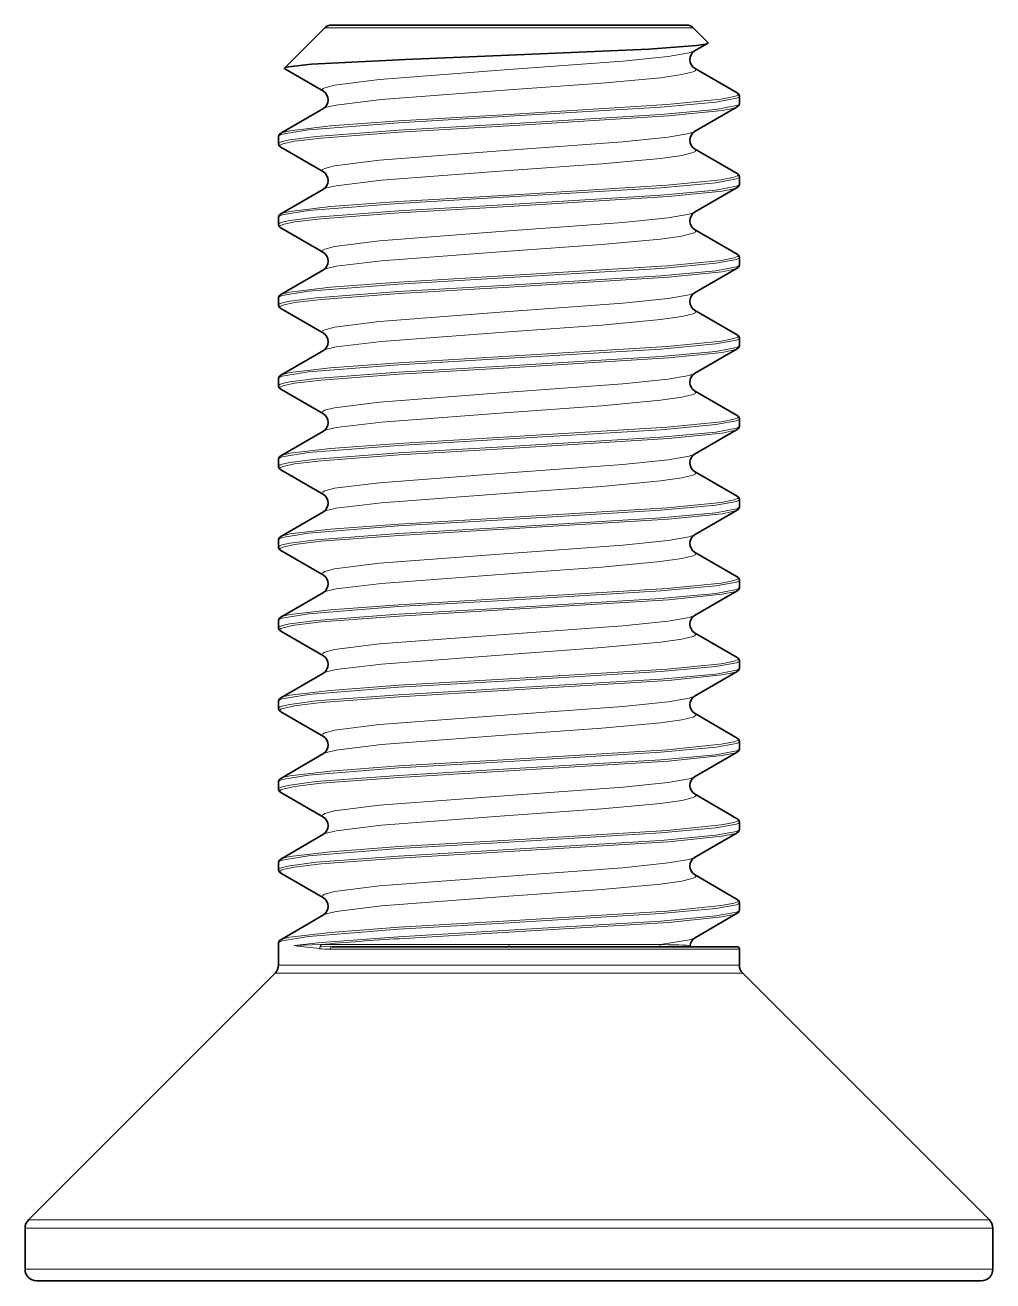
# Model space of a CAD drawing. Extents: x 475 to 928, y 301 to 581.
# Drawn here: x 613.16 to 621.56, y 300.75 to 311.65 of the extents above; entities that cross this region are included whole.
import ezdxf

# ---------------------------------------------------------------- set-up
doc = ezdxf.new("R2010")
doc.units = 0

msp = doc.modelspace()

# ---------------------------------------------------------------- linework, layer by layer
at = {"color": 7, "lineweight": 35, "ltscale": 0.020076}
msp.add_line((615.814, 311.654), (616.617, 311.654), dxfattribs=at)
at = {"color": 7, "lineweight": 35, "ltscale": 0.057053}
msp.add_line((616.617, 311.654), (618.899, 311.654), dxfattribs=at)
at = {"color": 7, "lineweight": 35, "ltscale": 0.01235}
msp.add_line((615.757, 311.63), (615.408, 311.281), dxfattribs=at)
at = {"color": 7, "lineweight": 13, "ltscale": 0.020811}
msp.add_line((615.757, 311.63), (616.59, 311.63), dxfattribs=at)
at = {"color": 7, "lineweight": 13, "ltscale": 0.059146}
msp.add_line((616.59, 311.63), (618.956, 311.63), dxfattribs=at)
at = {"color": 7, "lineweight": 35, "ltscale": 0.004506}
msp.add_line((618.956, 311.63), (619.083, 311.503), dxfattribs=at)
at = {"color": 7, "lineweight": 35, "ltscale": 0.003297}
msp.add_line((619.08, 311.495), (618.966, 311.429), dxfattribs=at)
at = {"color": 7, "lineweight": 35, "ltscale": 0.022466}
msp.add_line((616.458, 311.356), (617.356, 311.392), dxfattribs=at)
at = {"color": 7, "lineweight": 35, "ltscale": 0.00972}
msp.add_line((615.41, 311.274), (615.747, 311.079), dxfattribs=at)
at = {"color": 7, "lineweight": 35, "ltscale": 0.010723}
for p, q in [((619.337, 311.065), (618.966, 311.28)), ((615.376, 310.715), (615.747, 310.93)), ((615.376, 310.594), (615.747, 310.379)), ((619.337, 310.365), (618.966, 310.58)), ((615.376, 310.015), (615.747, 310.23)), ((615.376, 309.894), (615.747, 309.679)), ((619.337, 309.665), (618.966, 309.88)), ((615.376, 309.315), (615.747, 309.53)), ((615.376, 309.194), (615.747, 308.979)), ((619.337, 308.965), (618.966, 309.18)), ((615.376, 308.615), (615.747, 308.83)), ((615.376, 308.494), (615.747, 308.279)), ((619.337, 308.265), (618.966, 308.48)), ((615.376, 307.915), (615.747, 308.13)), ((615.376, 307.794), (615.747, 307.579)), ((619.337, 307.565), (618.966, 307.78)), ((615.376, 307.215), (615.747, 307.43)), ((615.376, 307.094), (615.747, 306.879)), ((619.337, 306.865), (618.966, 307.08)), ((615.376, 306.515), (615.747, 306.73)), ((615.376, 306.394), (615.747, 306.179)), ((619.337, 306.165), (618.966, 306.38)), ((615.376, 305.815), (615.747, 306.03)), ((615.376, 305.694), (615.747, 305.479)), ((619.337, 305.465), (618.966, 305.68)), ((615.376, 305.115), (615.747, 305.33)), ((615.376, 304.994), (615.747, 304.779)), ((619.337, 304.765), (618.966, 304.98)), ((615.376, 304.415), (615.747, 304.63)), ((615.376, 304.294), (615.747, 304.079)), ((619.337, 304.065), (618.966, 304.28)), ((615.376, 303.715), (615.747, 303.93))]:
    msp.add_line(p, q, dxfattribs=at)
at = {"color": 7, "lineweight": 35, "ltscale": 0.001609}
for p, q in [((619.356, 311.037), (619.356, 310.972)), ((615.356, 310.687), (615.356, 310.622)), ((619.356, 310.337), (619.356, 310.272)), ((619.356, 309.637), (619.356, 309.572)), ((615.356, 309.287), (615.356, 309.222)), ((619.356, 308.937), (619.356, 308.872)), ((615.356, 308.587), (615.356, 308.522)), ((615.356, 307.887), (615.356, 307.822)), ((619.356, 307.537), (619.356, 307.472)), ((615.356, 307.187), (615.356, 307.122)), ((619.356, 306.837), (619.356, 306.772)), ((619.356, 306.137), (619.356, 306.072)), ((615.356, 305.787), (615.356, 305.722)), ((619.356, 305.437), (619.356, 305.372)), ((615.356, 305.087), (615.356, 305.022)), ((615.356, 304.387), (615.356, 304.322)), ((619.356, 304.037), (619.356, 303.972))]:
    msp.add_line(p, q, dxfattribs=at)
at = {"color": 7, "lineweight": 13, "ltscale": 0.023915}
for p, q in [((616.401, 310.823), (617.356, 310.879)), ((616.401, 310.123), (617.356, 310.179)), ((616.401, 309.423), (617.356, 309.479)), ((616.401, 308.723), (617.356, 308.779)), ((616.401, 308.023), (617.356, 308.079)), ((616.401, 307.323), (617.356, 307.379)), ((616.401, 306.623), (617.356, 306.679)), ((616.401, 305.923), (617.356, 305.979)), ((616.401, 305.223), (617.356, 305.279)), ((616.401, 304.523), (617.356, 304.579)), ((616.401, 303.823), (617.356, 303.879))]:
    msp.add_line(p, q, dxfattribs=at)
at = {"color": 7, "lineweight": 35, "ltscale": 0.010725}
for p, q in [((619.337, 310.944), (618.966, 310.729)), ((619.337, 309.544), (618.966, 309.329)), ((619.337, 307.444), (618.966, 307.229)), ((619.337, 306.044), (618.966, 305.829)), ((619.337, 303.944), (618.966, 303.729))]:
    msp.add_line(p, q, dxfattribs=at)
at = {"color": 7, "lineweight": 13, "ltscale": 0.024036}
for p, q in [((616.398, 310.806), (617.357, 310.862)), ((616.398, 310.106), (617.357, 310.162)), ((616.398, 309.406), (617.357, 309.462)), ((616.398, 308.706), (617.357, 308.762)), ((616.398, 308.006), (617.357, 308.062)), ((616.398, 307.306), (617.357, 307.362)), ((616.398, 306.606), (617.357, 306.662)), ((616.398, 305.906), (617.357, 305.962)), ((616.398, 305.206), (617.357, 305.262)), ((616.398, 304.506), (617.357, 304.562)), ((616.398, 303.806), (617.357, 303.862))]:
    msp.add_line(p, q, dxfattribs=at)
at = {"color": 7, "lineweight": 13, "ltscale": 0.023988}
for p, q in [((617.355, 310.797), (616.398, 310.741)), ((617.355, 309.397), (616.398, 309.341)), ((617.355, 307.997), (616.398, 307.941)), ((617.355, 307.297), (616.398, 307.241)), ((617.355, 305.897), (616.398, 305.841)), ((617.355, 304.497), (616.398, 304.441)), ((617.355, 303.797), (616.398, 303.741))]:
    msp.add_line(p, q, dxfattribs=at)
at = {"color": 7, "lineweight": 13, "ltscale": 0.023872}
for p, q in [((617.356, 310.78), (616.403, 310.724)), ((617.356, 310.08), (616.403, 310.024)), ((617.356, 309.38), (616.403, 309.324)), ((617.356, 308.68), (616.403, 308.624)), ((617.356, 307.98), (616.403, 307.924)), ((617.356, 307.28), (616.403, 307.224)), ((617.356, 306.58), (616.403, 306.524)), ((617.356, 305.88), (616.403, 305.824)), ((617.356, 305.18), (616.403, 305.124)), ((617.356, 304.48), (616.403, 304.424)), ((617.356, 303.78), (616.403, 303.724))]:
    msp.add_line(p, q, dxfattribs=at)
at = {"color": 7, "lineweight": 35, "ltscale": 0.010724}
for p, q in [((619.337, 310.244), (618.966, 310.029)), ((619.337, 308.844), (618.966, 308.629)), ((619.337, 308.144), (618.966, 307.929)), ((619.337, 306.744), (618.966, 306.529)), ((619.337, 305.344), (618.966, 305.129)), ((619.337, 304.644), (618.966, 304.429))]:
    msp.add_line(p, q, dxfattribs=at)
at = {"color": 7, "lineweight": 13, "ltscale": 0.023987}
for p, q in [((617.355, 310.097), (616.398, 310.041)), ((617.355, 308.697), (616.398, 308.641)), ((617.355, 306.597), (616.398, 306.541)), ((617.355, 305.197), (616.398, 305.141))]:
    msp.add_line(p, q, dxfattribs=at)
at = {"color": 7, "lineweight": 35, "ltscale": 0.001608}
for p, q in [((615.356, 309.987), (615.356, 309.922)), ((619.356, 308.237), (619.356, 308.172)), ((615.356, 306.487), (615.356, 306.422)), ((619.356, 304.737), (619.356, 304.672))]:
    msp.add_line(p, q, dxfattribs=at)
at = {"color": 7, "lineweight": 35, "ltscale": 0.004787}
msp.add_line((615.356, 303.687), (615.356, 303.495), dxfattribs=at)
at = {"color": 7, "lineweight": 13, "ltscale": 0.005676}
msp.add_line((615.72, 303.672), (615.493, 303.664), dxfattribs=at)
at = {"color": 7, "lineweight": 13, "ltscale": 0.04091}
msp.add_line((615.72, 303.672), (617.356, 303.672), dxfattribs=at)
at = {"color": 7, "lineweight": 13, "ltscale": 0.002521}
msp.add_line((615.821, 303.654), (615.72, 303.655), dxfattribs=at)
at = {"color": 7, "lineweight": 13, "ltscale": 0.014806}
msp.add_line((615.805, 303.634), (616.398, 303.634), dxfattribs=at)
at = {"color": 7, "lineweight": 35, "ltscale": 0.014658}
msp.add_line((615.821, 303.654), (616.407, 303.654), dxfattribs=at)
at = {"color": 7, "lineweight": 13, "ltscale": 0.073972}
for p, q in [((616.398, 303.634), (619.356, 303.634)), ((619.356, 303.495), (616.398, 303.495))]:
    msp.add_line(p, q, dxfattribs=at)
at = {"color": 7, "lineweight": 35, "ltscale": 0.073232}
msp.add_line((616.407, 303.654), (619.336, 303.654), dxfattribs=at)
at = {"color": 7, "lineweight": 13, "ltscale": 0.000466316}
msp.add_line((617.356, 303.672), (617.357, 303.654), dxfattribs=at)
at = {"color": 7, "lineweight": 13, "ltscale": 0.032875}
msp.add_line((617.356, 303.672), (618.671, 303.672), dxfattribs=at)
at = {"color": 7, "lineweight": 35, "ltscale": 0.003465}
msp.add_line((619.356, 303.634), (619.356, 303.495), dxfattribs=at)
at = {"color": 7, "lineweight": 13, "ltscale": 0.026028}
msp.add_line((615.356, 303.495), (616.398, 303.495), dxfattribs=at)
at = {"color": 7, "lineweight": 35, "ltscale": 0.075711}
for p, q in [((615.327, 303.424), (613.186, 301.283)), ((619.386, 303.424), (621.527, 301.283))]:
    msp.add_line(p, q, dxfattribs=at)
at = {"color": 7, "lineweight": 13, "ltscale": 0.02641}
msp.add_line((615.327, 303.424), (616.384, 303.424), dxfattribs=at)
at = {"color": 7, "lineweight": 13, "ltscale": 0.075053}
msp.add_line((619.386, 303.424), (616.384, 303.424), dxfattribs=at)
at = {"color": 7, "lineweight": 13, "ltscale": 0.054279}
msp.add_line((615.357, 301.283), (613.186, 301.283), dxfattribs=at)
at = {"color": 7, "lineweight": 13, "ltscale": 0.154256}
msp.add_line((621.527, 301.283), (615.357, 301.283), dxfattribs=at)
at = {"color": 7, "lineweight": 13, "ltscale": 0.05466}
for p, q in [((615.343, 301.212), (613.156, 301.212)), ((613.156, 300.854), (615.343, 300.854))]:
    msp.add_line(p, q, dxfattribs=at)
at = {"color": 7, "lineweight": 35, "ltscale": 0.008965}
for p, q in [((613.156, 301.212), (613.156, 300.854)), ((621.556, 301.212), (621.556, 300.854))]:
    msp.add_line(p, q, dxfattribs=at)
at = {"color": 7, "lineweight": 13, "ltscale": 0.155339}
for p, q in [((621.556, 301.212), (615.343, 301.212)), ((615.343, 300.854), (621.556, 300.854))]:
    msp.add_line(p, q, dxfattribs=at)
at = {"color": 7, "lineweight": 35, "ltscale": 0.053358}
msp.add_line((613.256, 300.754), (615.391, 300.754), dxfattribs=at)
at = {"color": 7, "lineweight": 35, "ltscale": 0.151642}
msp.add_line((615.391, 300.754), (621.456, 300.754), dxfattribs=at)
at = {"color": 7, "lineweight": 35}
for points in [[(617.356, 311.392), (618.571, 311.445), (618.983, 311.476), (619.062, 311.488), (619.08, 311.495)], [(615.408, 311.281), (615.414, 311.285), (615.443, 311.292), (615.642, 311.314), (616.458, 311.356)]]:
    msp.add_lwpolyline(points, dxfattribs=at)
at = {"color": 7, "lineweight": 13}
for points in [[(618.966, 311.429), (618.92, 311.412), (618.739, 311.381), (618.344, 311.34), (617.356, 311.267)], [(617.356, 311.267), (616.233, 311.182), (615.843, 311.133), (615.757, 311.11), (615.743, 311.103), (615.739, 311.099), (615.735, 311.093), (615.736, 311.089), (615.737, 311.087), (615.747, 311.079)], [(618.966, 311.28), (618.974, 311.274), (618.976, 311.272), (618.978, 311.267), (618.977, 311.265), (618.975, 311.261), (618.971, 311.257), (618.955, 311.248), (618.856, 311.224), (618.672, 311.197), (618.161, 311.15), (617.356, 311.092)], [(617.356, 311.092), (616.25, 311.008), (615.857, 310.96), (615.771, 310.94), (615.747, 310.93)], [(617.356, 310.879), (618.73, 310.964), (619.199, 311.011), (619.311, 311.033), (619.339, 311.044), (619.344, 311.049), (619.346, 311.051), (619.346, 311.055), (619.346, 311.057), (619.343, 311.061), (619.337, 311.065)], [(617.357, 310.862), (618.674, 310.942), (619.151, 310.986), (619.332, 311.019), (619.349, 311.027), (619.354, 311.031), (619.356, 311.035), (619.356, 311.037)], [(617.355, 310.797), (618.673, 310.877), (619.151, 310.921), (619.332, 310.955), (619.349, 310.963), (619.354, 310.966), (619.356, 310.97), (619.356, 310.972)], [(617.356, 310.78), (618.74, 310.865), (619.207, 310.913), (619.31, 310.934), (619.337, 310.944)], [(615.356, 310.687), (615.357, 310.689), (615.36, 310.693), (615.366, 310.697), (615.387, 310.706), (615.617, 310.744), (616.398, 310.806)], [(615.376, 310.715), (615.393, 310.722), (615.453, 310.737), (615.806, 310.779), (616.401, 310.823)], [(616.398, 310.741), (615.682, 310.687), (615.453, 310.657), (615.387, 310.642), (615.367, 310.634), (615.36, 310.629), (615.358, 310.626), (615.356, 310.622)], [(616.403, 310.724), (615.725, 310.673), (615.495, 310.645), (615.392, 310.623), (615.375, 310.615), (615.37, 310.611), (615.367, 310.607), (615.366, 310.605), (615.367, 310.602), (615.369, 310.599), (615.376, 310.594)], [(618.966, 310.729), (618.92, 310.712), (618.739, 310.681), (618.344, 310.64), (617.356, 310.567)], [(617.356, 310.567), (616.233, 310.482), (615.843, 310.433), (615.757, 310.41), (615.743, 310.403), (615.739, 310.399), (615.735, 310.393), (615.736, 310.389), (615.737, 310.387), (615.747, 310.379)], [(618.966, 310.58), (618.974, 310.574), (618.976, 310.572), (618.978, 310.567), (618.977, 310.565), (618.975, 310.561), (618.971, 310.557), (618.955, 310.548), (618.856, 310.523), (618.672, 310.497), (618.161, 310.45), (617.356, 310.392)], [(617.356, 310.392), (616.25, 310.308), (615.857, 310.26), (615.771, 310.24), (615.747, 310.23)], [(617.356, 310.179), (618.73, 310.264), (619.199, 310.311), (619.311, 310.333), (619.339, 310.344), (619.344, 310.349), (619.346, 310.351), (619.346, 310.355), (619.346, 310.357), (619.343, 310.361), (619.337, 310.365)], [(617.357, 310.162), (618.674, 310.242), (619.151, 310.286), (619.332, 310.319), (619.349, 310.327), (619.354, 310.331), (619.356, 310.335), (619.356, 310.337)], [(617.355, 310.097), (618.673, 310.177), (619.151, 310.221), (619.332, 310.255), (619.349, 310.263), (619.354, 310.266), (619.356, 310.27), (619.356, 310.272)], [(617.356, 310.08), (618.74, 310.165), (619.207, 310.213), (619.31, 310.234), (619.337, 310.244)], [(615.356, 309.987), (615.357, 309.989), (615.36, 309.993), (615.366, 309.997), (615.387, 310.006), (615.617, 310.044), (616.398, 310.106)], [(615.376, 310.015), (615.393, 310.022), (615.453, 310.037), (615.806, 310.079), (616.401, 310.123)], [(616.398, 310.041), (615.682, 309.987), (615.453, 309.957), (615.387, 309.942), (615.367, 309.934), (615.36, 309.929), (615.358, 309.926), (615.356, 309.922)], [(616.403, 310.024), (615.725, 309.973), (615.495, 309.945), (615.392, 309.923), (615.375, 309.915), (615.37, 309.911), (615.367, 309.907), (615.366, 309.906), (615.367, 309.902), (615.369, 309.899), (615.376, 309.894)], [(618.966, 310.029), (618.92, 310.012), (618.739, 309.981), (618.344, 309.94), (617.356, 309.867)], [(617.356, 309.867), (616.233, 309.782), (615.843, 309.733), (615.757, 309.71), (615.743, 309.703), (615.739, 309.699), (615.735, 309.693), (615.736, 309.689), (615.737, 309.687), (615.747, 309.679)], [(618.966, 309.88), (618.974, 309.874), (618.976, 309.872), (618.978, 309.867), (618.977, 309.865), (618.975, 309.861), (618.971, 309.857), (618.955, 309.848), (618.856, 309.823), (618.672, 309.797), (618.161, 309.75), (617.356, 309.692)], [(617.356, 309.692), (616.25, 309.608), (615.857, 309.56), (615.771, 309.54), (615.747, 309.53)], [(617.355, 309.397), (618.673, 309.477), (619.151, 309.521), (619.332, 309.555), (619.349, 309.563), (619.354, 309.566), (619.356, 309.57), (619.356, 309.572)], [(617.356, 309.479), (618.73, 309.564), (619.199, 309.611), (619.311, 309.633), (619.339, 309.644), (619.344, 309.649), (619.346, 309.651), (619.346, 309.655), (619.346, 309.657), (619.343, 309.661), (619.337, 309.665)], [(617.357, 309.462), (618.674, 309.542), (619.151, 309.586), (619.332, 309.619), (619.349, 309.627), (619.354, 309.631), (619.356, 309.635), (619.356, 309.637)], [(617.356, 309.38), (618.74, 309.465), (619.207, 309.513), (619.31, 309.534), (619.337, 309.544)], [(615.356, 309.287), (615.357, 309.289), (615.36, 309.293), (615.366, 309.297), (615.387, 309.306), (615.617, 309.344), (616.398, 309.406)], [(615.376, 309.315), (615.393, 309.322), (615.453, 309.337), (615.806, 309.379), (616.401, 309.423)], [(616.398, 309.341), (615.682, 309.287), (615.453, 309.257), (615.387, 309.242), (615.367, 309.234), (615.36, 309.229), (615.358, 309.226), (615.356, 309.222)], [(616.403, 309.324), (615.725, 309.273), (615.495, 309.245), (615.392, 309.223), (615.375, 309.215), (615.37, 309.211), (615.367, 309.207), (615.366, 309.206), (615.367, 309.202), (615.369, 309.199), (615.376, 309.194)], [(618.966, 309.329), (618.92, 309.312), (618.739, 309.281), (618.344, 309.24), (617.356, 309.167)], [(617.356, 309.167), (616.233, 309.082), (615.843, 309.033), (615.757, 309.01), (615.743, 309.003), (615.739, 308.999), (615.735, 308.993), (615.736, 308.989), (615.737, 308.987), (615.747, 308.979)], [(618.966, 309.18), (618.974, 309.174), (618.976, 309.172), (618.978, 309.167), (618.977, 309.165), (618.975, 309.161), (618.971, 309.157), (618.955, 309.148), (618.856, 309.124), (618.672, 309.097), (618.161, 309.05), (617.356, 308.992)], [(617.356, 308.992), (616.25, 308.908), (615.857, 308.86), (615.771, 308.84), (615.747, 308.83)], [(617.356, 308.779), (618.73, 308.864), (619.199, 308.911), (619.311, 308.933), (619.339, 308.944), (619.344, 308.949), (619.346, 308.951), (619.346, 308.955), (619.346, 308.957), (619.343, 308.961), (619.337, 308.965)], [(617.357, 308.762), (618.674, 308.842), (619.151, 308.886), (619.332, 308.919), (619.349, 308.927), (619.354, 308.931), (619.356, 308.935), (619.356, 308.937)], [(617.355, 308.697), (618.673, 308.777), (619.151, 308.821), (619.332, 308.855), (619.349, 308.863), (619.354, 308.866), (619.356, 308.87), (619.356, 308.872)], [(617.356, 308.68), (618.74, 308.765), (619.207, 308.813), (619.31, 308.834), (619.337, 308.844)], [(615.356, 308.587), (615.357, 308.589), (615.36, 308.593), (615.366, 308.597), (615.387, 308.606), (615.617, 308.644), (616.398, 308.706)], [(615.376, 308.615), (615.393, 308.622), (615.453, 308.637), (615.806, 308.679), (616.401, 308.723)], [(616.398, 308.641), (615.682, 308.587), (615.453, 308.557), (615.387, 308.542), (615.367, 308.534), (615.36, 308.529), (615.358, 308.526), (615.356, 308.522)], [(616.403, 308.624), (615.725, 308.573), (615.495, 308.545), (615.392, 308.523), (615.375, 308.515), (615.37, 308.511), (615.367, 308.507), (615.366, 308.505), (615.367, 308.502), (615.369, 308.499), (615.376, 308.494)], [(618.966, 308.629), (618.92, 308.612), (618.739, 308.581), (618.344, 308.54), (617.356, 308.467)], [(618.966, 308.48), (618.974, 308.474), (618.976, 308.472), (618.978, 308.467), (618.977, 308.465), (618.975, 308.461), (618.971, 308.457), (618.955, 308.448), (618.856, 308.423), (618.672, 308.397), (618.161, 308.35), (617.356, 308.292)], [(617.356, 308.467), (616.233, 308.382), (615.843, 308.333), (615.757, 308.31), (615.743, 308.303), (615.739, 308.299), (615.735, 308.293), (615.736, 308.289), (615.737, 308.287), (615.747, 308.279)], [(617.356, 308.292), (616.25, 308.208), (615.857, 308.16), (615.771, 308.14), (615.747, 308.13)], [(617.356, 308.079), (618.73, 308.164), (619.199, 308.211), (619.311, 308.233), (619.339, 308.244), (619.344, 308.249), (619.346, 308.251), (619.346, 308.255), (619.346, 308.257), (619.343, 308.261), (619.337, 308.265)], [(617.355, 307.997), (618.673, 308.077), (619.151, 308.121), (619.332, 308.155), (619.349, 308.163), (619.354, 308.166), (619.356, 308.17), (619.356, 308.172)], [(617.356, 307.98), (618.74, 308.065), (619.207, 308.113), (619.31, 308.134), (619.337, 308.144)], [(617.357, 308.062), (618.674, 308.142), (619.151, 308.186), (619.332, 308.219), (619.349, 308.227), (619.354, 308.231), (619.356, 308.235), (619.356, 308.237)], [(615.356, 307.887), (615.357, 307.889), (615.36, 307.893), (615.366, 307.897), (615.387, 307.906), (615.617, 307.944), (616.398, 308.006)], [(616.398, 307.941), (615.682, 307.887), (615.453, 307.857), (615.387, 307.842), (615.367, 307.834), (615.36, 307.829), (615.358, 307.826), (615.356, 307.822)], [(615.376, 307.915), (615.393, 307.922), (615.453, 307.937), (615.806, 307.979), (616.401, 308.023)], [(618.966, 307.929), (618.92, 307.912), (618.739, 307.881), (618.344, 307.84), (617.356, 307.767)], [(616.403, 307.924), (615.725, 307.873), (615.495, 307.845), (615.392, 307.823), (615.375, 307.815), (615.37, 307.811), (615.367, 307.807), (615.366, 307.806), (615.367, 307.802), (615.369, 307.799), (615.376, 307.794)], [(617.356, 307.767), (616.233, 307.682), (615.843, 307.633), (615.757, 307.61), (615.743, 307.603), (615.739, 307.599), (615.735, 307.593), (615.736, 307.589), (615.737, 307.587), (615.747, 307.579)], [(618.966, 307.78), (618.974, 307.774), (618.976, 307.772), (618.978, 307.767), (618.977, 307.765), (618.975, 307.761), (618.971, 307.757), (618.955, 307.748), (618.856, 307.724), (618.672, 307.697), (618.161, 307.65), (617.356, 307.592)], [(617.356, 307.592), (616.25, 307.508), (615.857, 307.46), (615.771, 307.44), (615.747, 307.43)], [(617.356, 307.379), (618.73, 307.464), (619.199, 307.511), (619.311, 307.533), (619.339, 307.544), (619.344, 307.549), (619.346, 307.551), (619.346, 307.555), (619.346, 307.557), (619.343, 307.561), (619.337, 307.565)], [(617.357, 307.362), (618.674, 307.442), (619.151, 307.486), (619.332, 307.519), (619.349, 307.527), (619.354, 307.531), (619.356, 307.535), (619.356, 307.537)], [(617.355, 307.297), (618.673, 307.377), (619.151, 307.421), (619.332, 307.455), (619.349, 307.463), (619.354, 307.466), (619.356, 307.47), (619.356, 307.472)], [(617.356, 307.28), (618.74, 307.365), (619.207, 307.413), (619.31, 307.434), (619.337, 307.444)], [(615.356, 307.187), (615.357, 307.189), (615.36, 307.193), (615.366, 307.197), (615.387, 307.206), (615.617, 307.244), (616.398, 307.306)], [(615.376, 307.215), (615.393, 307.222), (615.453, 307.237), (615.806, 307.279), (616.401, 307.323)], [(616.398, 307.241), (615.682, 307.187), (615.453, 307.157), (615.387, 307.142), (615.367, 307.134), (615.36, 307.129), (615.358, 307.126), (615.356, 307.122)], [(616.403, 307.224), (615.725, 307.173), (615.495, 307.145), (615.392, 307.123), (615.375, 307.115), (615.37, 307.111), (615.367, 307.107), (615.366, 307.105), (615.367, 307.102), (615.369, 307.099), (615.376, 307.094)], [(618.966, 307.229), (618.92, 307.212), (618.739, 307.181), (618.344, 307.14), (617.356, 307.067)], [(617.356, 307.067), (616.233, 306.982), (615.843, 306.933), (615.757, 306.91), (615.743, 306.903), (615.739, 306.899), (615.735, 306.893), (615.736, 306.889), (615.737, 306.887), (615.747, 306.879)], [(618.966, 307.08), (618.974, 307.074), (618.976, 307.072), (618.978, 307.067), (618.977, 307.065), (618.975, 307.061), (618.971, 307.057), (618.955, 307.048), (618.856, 307.023), (618.672, 306.997), (618.161, 306.95), (617.356, 306.892)], [(617.356, 306.892), (616.25, 306.808), (615.857, 306.76), (615.771, 306.74), (615.747, 306.73)], [(617.356, 306.679), (618.73, 306.764), (619.199, 306.811), (619.311, 306.833), (619.339, 306.844), (619.344, 306.849), (619.346, 306.851), (619.346, 306.855), (619.346, 306.857), (619.343, 306.861), (619.337, 306.865)], [(617.357, 306.662), (618.674, 306.742), (619.151, 306.786), (619.332, 306.819), (619.349, 306.827), (619.354, 306.831), (619.356, 306.835), (619.356, 306.837)], [(617.355, 306.597), (618.673, 306.677), (619.151, 306.721), (619.332, 306.755), (619.349, 306.763), (619.354, 306.766), (619.356, 306.77), (619.356, 306.772)], [(617.356, 306.58), (618.74, 306.665), (619.207, 306.713), (619.31, 306.734), (619.337, 306.744)], [(615.376, 306.515), (615.393, 306.522), (615.453, 306.537), (615.806, 306.579), (616.401, 306.623)], [(615.356, 306.487), (615.357, 306.489), (615.36, 306.493), (615.366, 306.497), (615.387, 306.506), (615.617, 306.544), (616.398, 306.606)], [(616.398, 306.541), (615.682, 306.487), (615.453, 306.457), (615.387, 306.442), (615.367, 306.434), (615.36, 306.429), (615.358, 306.426), (615.356, 306.422)], [(616.403, 306.524), (615.725, 306.473), (615.495, 306.445), (615.392, 306.423), (615.375, 306.415), (615.37, 306.411), (615.367, 306.407), (615.366, 306.406), (615.367, 306.402), (615.369, 306.399), (615.376, 306.394)], [(618.966, 306.529), (618.92, 306.512), (618.739, 306.481), (618.344, 306.44), (617.356, 306.367)], [(617.356, 306.367), (616.233, 306.282), (615.843, 306.233), (615.757, 306.21), (615.743, 306.203), (615.739, 306.199), (615.735, 306.193), (615.736, 306.189), (615.737, 306.187), (615.747, 306.179)], [(618.966, 306.38), (618.974, 306.374), (618.976, 306.372), (618.978, 306.367), (618.977, 306.365), (618.975, 306.361), (618.971, 306.357), (618.955, 306.348), (618.856, 306.323), (618.672, 306.297), (618.161, 306.25), (617.356, 306.192)], [(617.356, 306.192), (616.25, 306.108), (615.857, 306.06), (615.771, 306.04), (615.747, 306.03)], [(617.356, 305.979), (618.73, 306.064), (619.199, 306.111), (619.311, 306.133), (619.339, 306.144), (619.344, 306.149), (619.346, 306.151), (619.346, 306.155), (619.346, 306.157), (619.343, 306.161), (619.337, 306.165)], [(617.357, 305.962), (618.674, 306.042), (619.151, 306.086), (619.332, 306.119), (619.349, 306.127), (619.354, 306.131), (619.356, 306.135), (619.356, 306.137)], [(617.355, 305.897), (618.673, 305.977), (619.151, 306.021), (619.332, 306.055), (619.349, 306.063), (619.354, 306.066), (619.356, 306.07), (619.356, 306.072)], [(617.356, 305.88), (618.74, 305.965), (619.207, 306.013), (619.31, 306.034), (619.337, 306.044)], [(615.356, 305.787), (615.357, 305.789), (615.36, 305.793), (615.366, 305.797), (615.387, 305.806), (615.617, 305.844), (616.398, 305.906)], [(615.376, 305.815), (615.393, 305.822), (615.453, 305.837), (615.806, 305.879), (616.401, 305.923)], [(616.398, 305.841), (615.682, 305.787), (615.453, 305.757), (615.387, 305.742), (615.367, 305.734), (615.36, 305.729), (615.358, 305.726), (615.356, 305.722)], [(616.403, 305.824), (615.725, 305.773), (615.495, 305.745), (615.392, 305.723), (615.375, 305.715), (615.37, 305.711), (615.367, 305.707), (615.366, 305.706), (615.367, 305.702), (615.369, 305.699), (615.376, 305.694)], [(618.966, 305.829), (618.92, 305.812), (618.739, 305.781), (618.344, 305.74), (617.356, 305.667)], [(617.356, 305.667), (616.233, 305.582), (615.843, 305.533), (615.757, 305.51), (615.743, 305.503), (615.739, 305.499), (615.735, 305.493), (615.736, 305.489), (615.737, 305.487), (615.747, 305.479)], [(618.966, 305.68), (618.974, 305.674), (618.976, 305.672), (618.978, 305.667), (618.977, 305.665), (618.975, 305.661), (618.971, 305.657), (618.955, 305.648), (618.856, 305.624), (618.672, 305.597), (618.161, 305.55), (617.356, 305.492)], [(617.356, 305.492), (616.25, 305.408), (615.857, 305.36), (615.771, 305.34), (615.747, 305.33)], [(617.356, 305.279), (618.73, 305.364), (619.199, 305.411), (619.311, 305.433), (619.339, 305.444), (619.344, 305.449), (619.346, 305.451), (619.346, 305.455), (619.346, 305.457), (619.343, 305.461), (619.337, 305.465)], [(617.357, 305.262), (618.674, 305.342), (619.151, 305.386), (619.332, 305.419), (619.349, 305.427), (619.354, 305.431), (619.356, 305.435), (619.356, 305.437)], [(617.355, 305.197), (618.673, 305.277), (619.151, 305.321), (619.332, 305.355), (619.349, 305.363), (619.354, 305.366), (619.356, 305.37), (619.356, 305.372)], [(617.356, 305.18), (618.74, 305.265), (619.207, 305.313), (619.31, 305.334), (619.337, 305.344)], [(615.356, 305.087), (615.357, 305.089), (615.36, 305.093), (615.366, 305.097), (615.387, 305.106), (615.617, 305.144), (616.398, 305.206)], [(615.376, 305.115), (615.393, 305.122), (615.453, 305.137), (615.806, 305.179), (616.401, 305.223)], [(616.398, 305.141), (615.682, 305.087), (615.453, 305.057), (615.387, 305.042), (615.367, 305.034), (615.36, 305.029), (615.358, 305.026), (615.356, 305.022)], [(616.403, 305.124), (615.725, 305.073), (615.495, 305.045), (615.392, 305.023), (615.375, 305.015), (615.37, 305.011), (615.367, 305.007), (615.366, 305.005), (615.367, 305.002), (615.369, 304.999), (615.376, 304.994)], [(618.966, 305.129), (618.92, 305.112), (618.739, 305.081), (618.344, 305.04), (617.356, 304.967)], [(617.356, 304.967), (616.233, 304.882), (615.843, 304.833), (615.757, 304.81), (615.743, 304.803), (615.739, 304.799), (615.735, 304.793), (615.736, 304.789), (615.737, 304.787), (615.747, 304.779)], [(618.966, 304.98), (618.974, 304.974), (618.976, 304.972), (618.978, 304.967), (618.977, 304.965), (618.975, 304.961), (618.971, 304.957), (618.955, 304.948), (618.856, 304.923), (618.672, 304.897), (618.161, 304.85), (617.356, 304.792)], [(617.356, 304.792), (616.25, 304.708), (615.857, 304.66), (615.771, 304.64), (615.747, 304.63)], [(617.355, 304.497), (618.673, 304.577), (619.151, 304.621), (619.332, 304.655), (619.349, 304.663), (619.354, 304.666), (619.356, 304.67), (619.356, 304.672)], [(617.356, 304.579), (618.73, 304.664), (619.199, 304.711), (619.311, 304.733), (619.339, 304.744), (619.344, 304.749), (619.346, 304.751), (619.346, 304.755), (619.346, 304.757), (619.343, 304.761), (619.337, 304.765)], [(617.357, 304.562), (618.674, 304.642), (619.151, 304.686), (619.332, 304.719), (619.349, 304.727), (619.354, 304.731), (619.356, 304.735), (619.356, 304.737)], [(617.356, 304.48), (618.74, 304.565), (619.207, 304.613), (619.31, 304.634), (619.337, 304.644)], [(615.356, 304.387), (615.357, 304.389), (615.36, 304.393), (615.366, 304.397), (615.387, 304.406), (615.617, 304.444), (616.398, 304.506)], [(616.398, 304.441), (615.682, 304.387), (615.453, 304.357), (615.387, 304.342), (615.367, 304.334), (615.36, 304.329), (615.358, 304.326), (615.356, 304.322)], [(615.376, 304.415), (615.393, 304.422), (615.453, 304.437), (615.806, 304.479), (616.401, 304.523)], [(616.403, 304.424), (615.725, 304.373), (615.495, 304.345), (615.392, 304.323), (615.375, 304.315), (615.37, 304.311), (615.367, 304.307), (615.366, 304.306), (615.367, 304.302), (615.369, 304.299), (615.376, 304.294)], [(618.966, 304.429), (618.92, 304.412), (618.739, 304.381), (618.344, 304.34), (617.356, 304.267)], [(617.356, 304.267), (616.233, 304.182), (615.843, 304.133), (615.757, 304.11), (615.743, 304.103), (615.739, 304.099), (615.735, 304.093), (615.736, 304.089), (615.737, 304.087), (615.747, 304.079)], [(618.966, 304.28), (618.974, 304.274), (618.976, 304.272), (618.978, 304.267), (618.977, 304.265), (618.975, 304.261), (618.971, 304.257), (618.955, 304.248), (618.856, 304.224), (618.672, 304.197), (618.161, 304.15), (617.356, 304.092)], [(617.356, 304.092), (616.25, 304.008), (615.857, 303.96), (615.771, 303.94), (615.747, 303.93)], [(617.356, 303.879), (618.73, 303.964), (619.199, 304.011), (619.311, 304.033), (619.339, 304.044), (619.344, 304.049), (619.346, 304.051), (619.346, 304.055), (619.346, 304.057), (619.343, 304.061), (619.337, 304.065)], [(617.357, 303.862), (618.674, 303.942), (619.151, 303.986), (619.332, 304.019), (619.349, 304.027), (619.354, 304.031), (619.356, 304.035), (619.356, 304.037)], [(617.355, 303.797), (618.673, 303.877), (619.151, 303.921), (619.332, 303.955), (619.349, 303.963), (619.354, 303.966), (619.356, 303.97), (619.356, 303.972)], [(617.356, 303.78), (618.74, 303.865), (619.207, 303.913), (619.31, 303.934), (619.337, 303.944)], [(615.356, 303.687), (615.357, 303.689), (615.36, 303.693), (615.366, 303.697), (615.387, 303.706), (615.617, 303.744), (616.398, 303.806)], [(615.376, 303.715), (615.393, 303.722), (615.453, 303.737), (615.806, 303.779), (616.401, 303.823)], [(616.398, 303.741), (615.725, 303.691), (615.493, 303.664)], [(618.966, 303.729), (618.924, 303.713), (618.671, 303.672)]]:
    msp.add_lwpolyline(points, dxfattribs=at)
at = {"color": 7, "lineweight": 35}
for centre, radius, start, end in [((615.814, 311.574), 0.08, 90.0045, 134.9955), ((618.899, 311.574), 0.08, 45.0045, 89.9955), ((619.015, 311.356), 0.0879, 123.8368, 180.9617), ((619.08, 311.5), 0.00466, 277.0422, 41.0905), ((619.015, 311.353), 0.0879, 179.0384, 236.1619), ((615.411, 311.278), 0.00414, 138.843, 263.0873), ((615.698, 311.006), 0.0879, 359.0384, 56.1619), ((615.698, 311.003), 0.0879, 303.8381, 0.9616), ((619.324, 311.034), 0.0331, 3.9697, 65.9578), ((619.323, 310.975), 0.0334, 294.5224, 355.7627), ((615.389, 310.684), 0.0331, 114.0422, 176.0303), ((619.015, 310.656), 0.0879, 123.8381, 180.9616), ((619.015, 310.653), 0.0879, 179.0384, 236.1619), ((615.39, 310.625), 0.0334, 184.2373, 245.4776), ((615.698, 310.306), 0.0879, 359.0384, 56.1619), ((619.324, 310.334), 0.0331, 3.9697, 65.9578), ((615.698, 310.303), 0.0879, 303.8381, 0.9616), ((619.323, 310.275), 0.0334, 294.5224, 355.7627), ((615.389, 309.984), 0.0331, 114.0422, 176.0303), ((619.015, 309.956), 0.0879, 123.8381, 180.9616), ((615.39, 309.925), 0.0334, 184.2373, 245.4776), ((619.015, 309.953), 0.0879, 179.0384, 236.1619), ((615.698, 309.606), 0.0879, 359.0384, 56.1619), ((615.698, 309.603), 0.0879, 303.8381, 0.9616), ((619.324, 309.634), 0.0331, 3.9697, 65.9578), ((619.323, 309.575), 0.0334, 294.5224, 355.7627), ((615.389, 309.284), 0.0331, 114.0422, 176.0303), ((619.015, 309.256), 0.0879, 123.8381, 180.9616), ((619.015, 309.253), 0.0879, 179.0384, 236.1619), ((615.39, 309.225), 0.0334, 184.2373, 245.4776), ((615.698, 308.906), 0.0879, 359.0384, 56.1619), ((619.324, 308.934), 0.0331, 3.9697, 65.9578), ((615.698, 308.903), 0.0879, 303.8381, 0.9616), ((619.323, 308.875), 0.0334, 294.5224, 355.7627), ((615.389, 308.584), 0.0331, 114.0422, 176.0303), ((619.015, 308.556), 0.0879, 123.8381, 180.9616), ((615.39, 308.525), 0.0334, 184.2373, 245.4776), ((619.015, 308.553), 0.0879, 179.0384, 236.1619), ((615.698, 308.206), 0.0879, 359.0384, 56.1619), ((619.324, 308.234), 0.0331, 3.9697, 65.9578), ((615.698, 308.203), 0.0879, 303.8381, 0.9616), ((619.323, 308.175), 0.0334, 294.5224, 355.7627), ((619.015, 307.856), 0.0879, 123.8381, 180.9616), ((615.389, 307.884), 0.0331, 114.0422, 176.0303), ((615.39, 307.825), 0.0334, 184.2373, 245.4776), ((619.015, 307.853), 0.0879, 179.0384, 236.1619), ((615.698, 307.506), 0.0879, 359.0384, 56.1619), ((615.698, 307.503), 0.0879, 303.8381, 0.9616), ((619.324, 307.534), 0.0331, 3.9697, 65.9578), ((619.323, 307.475), 0.0334, 294.5224, 355.7627), ((615.389, 307.184), 0.0331, 114.0422, 176.0303), ((619.015, 307.156), 0.0879, 123.8381, 180.9616), ((615.39, 307.125), 0.0334, 184.2373, 245.4776), ((619.015, 307.153), 0.0879, 179.0384, 236.1619), ((615.698, 306.806), 0.0879, 359.0384, 56.1619), ((619.324, 306.834), 0.0331, 3.9697, 65.9578), ((615.698, 306.803), 0.0879, 303.8381, 0.9616), ((619.323, 306.775), 0.0334, 294.5224, 355.7627), ((615.389, 306.484), 0.0331, 114.0422, 176.0303), ((619.015, 306.456), 0.0879, 123.8381, 180.9616), ((615.39, 306.425), 0.0334, 184.2373, 245.4776), ((619.015, 306.453), 0.0879, 179.0384, 236.1619), ((615.698, 306.106), 0.0879, 359.0384, 56.1619), ((615.698, 306.103), 0.0879, 303.8381, 0.9616), ((619.324, 306.134), 0.0331, 3.9697, 65.9578), ((619.323, 306.075), 0.0334, 294.5224, 355.7627), ((615.389, 305.784), 0.0331, 114.0422, 176.0303), ((619.015, 305.756), 0.0879, 123.8381, 180.9616), ((619.015, 305.753), 0.0879, 179.0384, 236.1619), ((615.39, 305.725), 0.0334, 184.2373, 245.4776), ((615.698, 305.406), 0.0879, 359.0384, 56.1619), ((619.324, 305.434), 0.0331, 3.9697, 65.9578), ((615.698, 305.403), 0.0879, 303.8381, 0.9616), ((619.323, 305.375), 0.0334, 294.5224, 355.7627), ((615.389, 305.084), 0.0331, 114.0422, 176.0303), ((619.015, 305.056), 0.0879, 123.8381, 180.9616), ((615.39, 305.025), 0.0334, 184.2373, 245.4776), ((619.015, 305.053), 0.0879, 179.0384, 236.1619), ((615.698, 304.706), 0.0879, 359.0384, 56.1619), ((615.698, 304.703), 0.0879, 303.8381, 0.9616), ((619.324, 304.734), 0.0331, 3.9697, 65.9578), ((619.323, 304.675), 0.0334, 294.5224, 355.7627), ((615.389, 304.384), 0.0331, 114.0422, 176.0303), ((619.015, 304.356), 0.0879, 123.8381, 180.9616), ((619.015, 304.353), 0.0879, 179.0384, 236.1619), ((615.39, 304.325), 0.0334, 184.2373, 245.4776), ((615.698, 304.006), 0.0879, 359.0384, 56.1619), ((615.698, 304.003), 0.0879, 303.8381, 0.9616), ((619.324, 304.034), 0.0331, 3.9697, 65.9578), ((619.323, 303.975), 0.0334, 294.5224, 355.7627), ((615.39, 303.684), 0.0336, 114.5696, 175.5688), ((619.014, 303.656), 0.0868, 123.5428, 174.5242), ((618.938, 303.664), 0.01, 173.6106, 269.9836), ((619.336, 303.634), 0.02, 0.0337, 89.9663), ((615.256, 303.495), 0.1, 315.0045, 359.9955), ((619.456, 303.495), 0.1, 180.0045, 224.9955), ((613.256, 301.212), 0.1, 135.0046, 179.9954), ((621.456, 301.212), 0.1, 0.0046, 44.9954), ((613.256, 300.854), 0.1, 180.0336, 269.9664), ((621.456, 300.854), 0.1, 270.0336, 359.9664)]:
    msp.add_arc(centre, radius, start, end, dxfattribs=at)
at = {"color": 7, "lineweight": 13}
for centre, radius, start, end in [((617.662, 282.438), 21.323, 93.3849, 95.226), ((616.1, 307.863), 4.243, 261.7833, 264.7488), ((615.733, 303.638), 0.0219, 126.9978, 179.6984), ((615.8, 304.623), 0.99, 264.8476, 270.3021), ((615.696, 303.664), 0.0251, 340.0746, 19.5171), ((615.712, 303.664), 0.0119, 312.9534, 47.0466), ((618.677, 303.664), 0.0104, 124.7793, 261.0456), ((618.702, 299.574), 4.098, 86.8416, 90.4248)]:
    msp.add_arc(centre, radius, start, end, dxfattribs=at)
msp.add_ellipse((615.821, 303.634), major_axis=(0, -0.02), ratio=0.775533, start_param=3.141593, end_param=4.712389, dxfattribs=at)

doc.saveas('drawing.dxf')
